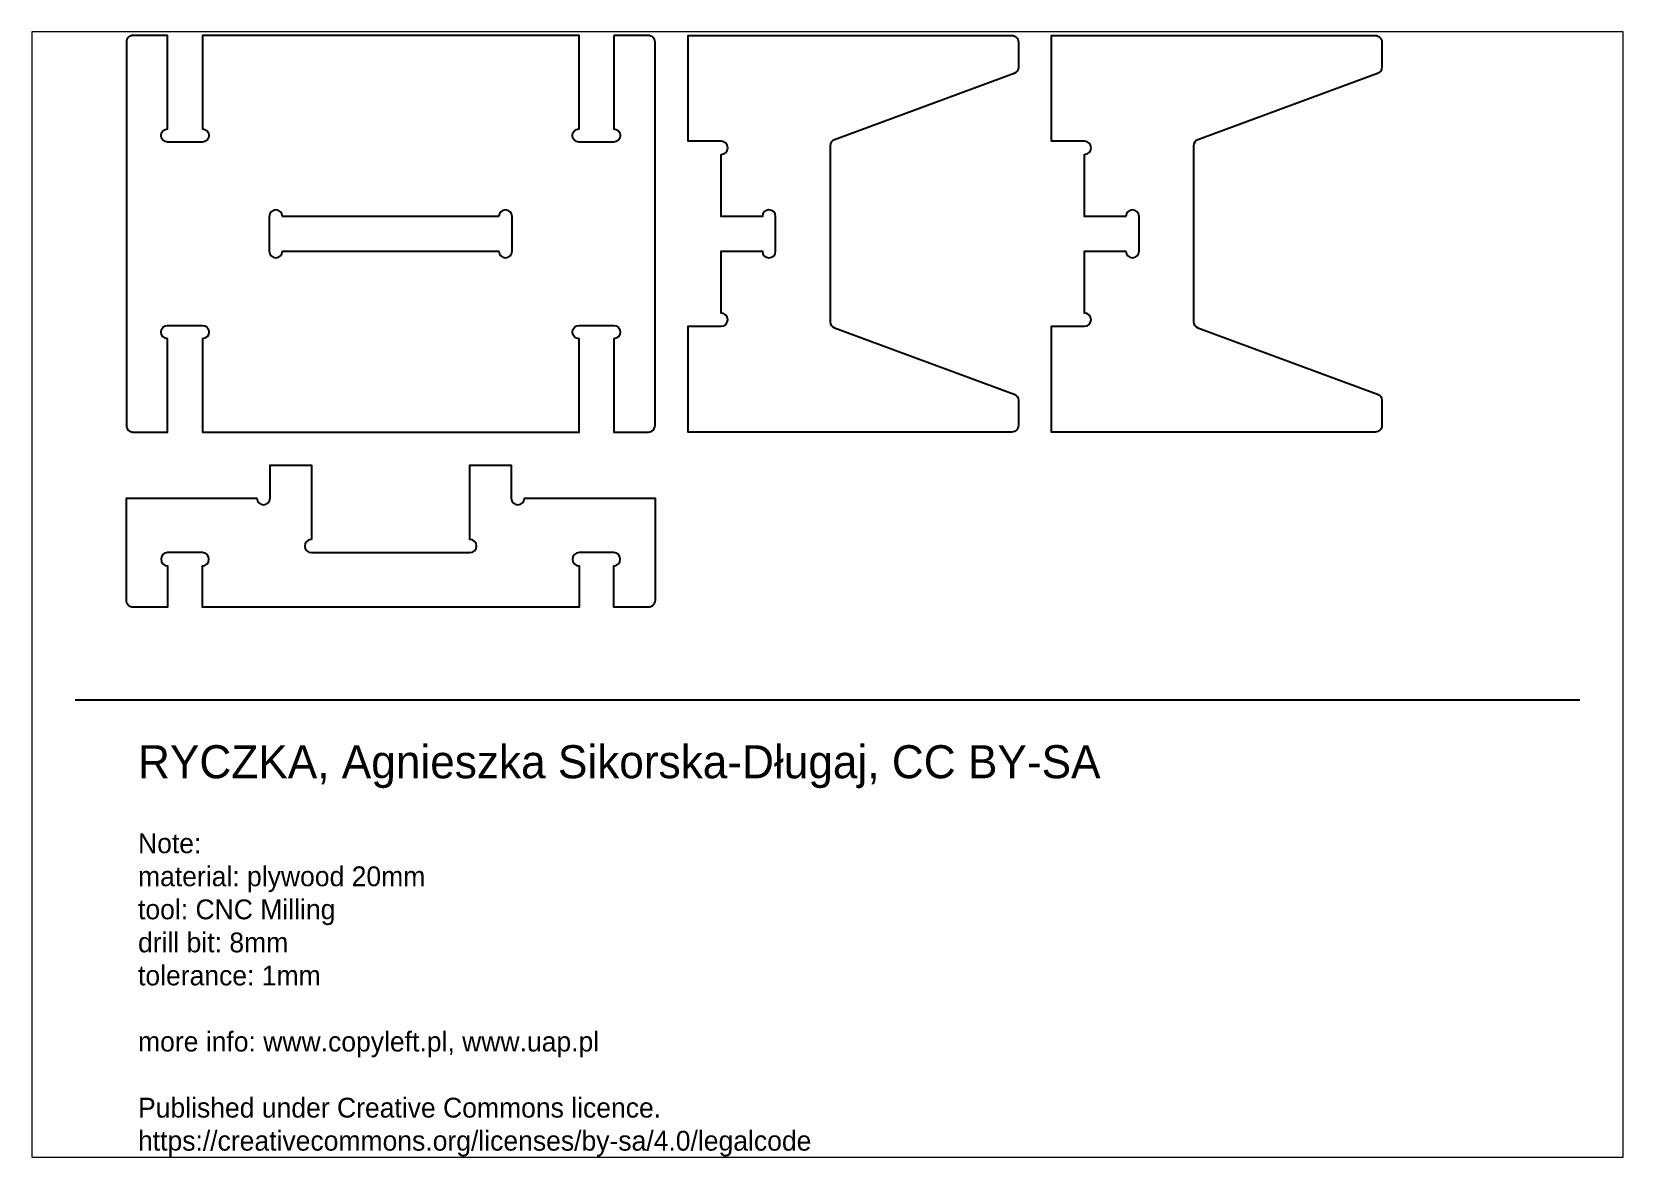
# Paper-space layout 'Layout1' of a CAD drawing. Header units: millimetres. Extents: x 30 to 267, y 21 to 189.
# The model-space entities are those that its viewports show. They can reach past a viewport. Long polylines and large blocks are cut down to what shows.
import ezdxf

# ---------------------------------------------------------------- set-up
doc = ezdxf.new("R2010")
doc.units = ezdxf.units.MM
doc.layers.add('CUT', color=6, linetype='Continuous')
doc.layers.add('INFO', color=7, linetype='Continuous')
doc.styles.get("Standard").update_dxf_attribs({"font": 'arial.ttf'})

# ---------------------------------------------------------------- blocks, each defined once
blk = doc.blocks.new('INFO')
at = {"layer": 'INFO'}
blk.add_line((0, 0), (910.64, 0), dxfattribs=at)
at = {"layer": 'INFO', "insert": (37.95, -27.4), "char_height": 15, "attachment_point": 1}
blk.add_mtext_dynamic_manual_height_columns('{\\fUbuntu Light|b0|i0|c238|p34;\\H1.33333x;RYCZKA, Agnieszka Sikorska-Długaj, CC BY-SA\\P\\H0.6x;\\PNote:\\Pmaterial: plywood 20mm\\Ptool: CNC Milling\\Pdrill bit: 8mm\\Ptolerance: 1mm\\P\\Pmore info: www.copyleft.pl, www.uap.pl\\P\\PPublished under Creative Commons licence. https://creativecommons.org/licenses/by-sa/4.0/legalcode}', width=644.0273, gutter_width=12.5, heights=[0], dxfattribs=at)

msp = doc.modelspace()

# ---------------------------------------------------------------- linework, layer by layer
at = {"layer": 'CUT'}
for points in [[(481.13, 831.55), (481.13, 775.05, -1), (481.13, 767.05), (460.13, 767.05, -1), (460.13, 775.05), (460.13, 831.55), (232.13, 831.55), (232.13, 775.05, -1), (232.13, 767.05), (211.13, 767.05, -1), (211.13, 775.05), (211.13, 831.55), (190.13, 831.55, 0.414214), (186.13, 827.55), (186.13, 595.55, 0.414214), (190.13, 591.55), (211.13, 591.55), (211.13, 648.05, -1), (211.13, 656.05), (232.13, 656.05, -1), (232.13, 648.05), (232.13, 591.55), (460.13, 591.55), (460.13, 648.05, -1), (460.13, 656.05), (481.13, 656.05, -1), (481.13, 648.05), (481.13, 591.55), (502.13, 591.55, 0.414214), (506.13, 595.55), (506.13, 827.55, 0.414214), (502.13, 831.55)], [(614.75, 654.58), (723.52, 614.51, -0.31422), (726.13, 610.76), (726.13, 595.55, -0.414214), (722.13, 591.55), (526.13, 591.55), (526.13, 655.55), (546.13, 655.55, 1), (546.13, 663.55), (546.13, 701.05), (571.13, 701.05, 1), (579.13, 701.05), (579.13, 722.05, 1), (571.13, 722.05), (546.13, 722.05), (546.13, 759.55, 1), (546.13, 767.55), (526.13, 767.55), (526.13, 831.55), (722.13, 831.55, -0.414214), (726.13, 827.55), (726.13, 812.34, -0.31422), (723.52, 808.58), (614.75, 768.51, 0.31422), (612.13, 764.76), (612.13, 658.34, 0.31422)], [(834.75, 654.58), (943.52, 614.51, -0.31422), (946.13, 610.76), (946.13, 595.55, -0.414214), (942.13, 591.55), (746.13, 591.55), (746.13, 655.55), (766.13, 655.55, 1), (766.13, 663.55), (766.13, 701.05), (791.13, 701.05, 1), (799.13, 701.05), (799.13, 722.05, 1), (791.13, 722.05), (766.13, 722.05), (766.13, 759.55, 1), (766.13, 767.55), (746.13, 767.55), (746.13, 831.55), (942.13, 831.55, -0.414214), (946.13, 827.55), (946.13, 812.34, -0.31422), (943.52, 808.58), (834.75, 768.51, 0.31422), (832.13, 764.76), (832.13, 658.34, 0.31422)], [(298.13, 526.55, 1), (298.13, 518.55), (394.13, 518.55, 1), (394.13, 526.55), (394.13, 571.55), (419.13, 571.55), (419.13, 551.55, 1), (427.13, 551.55), (506.13, 551.55), (506.13, 489.55, -0.414214), (502.13, 485.55), (481.13, 485.55), (481.13, 510.55, 1), (481.13, 518.55), (460.13, 518.55, 1), (460.13, 510.55), (460.13, 485.55), (232.13, 485.55), (232.13, 510.55, 1), (232.13, 518.55), (211.13, 518.55, 1), (211.13, 510.55), (211.13, 485.55), (190.13, 485.55, -0.414214), (186.13, 489.55), (186.13, 551.55), (265.13, 551.55, 1), (273.13, 551.55), (273.13, 571.55), (298.13, 571.55)]]:
    msp.add_lwpolyline(points, format="xyb", close=True, dxfattribs=at)
msp.add_lwpolyline([(411.63, 722), (280.63, 722.05, 1), (272.63, 722.05), (272.63, 701.05, 1), (280.63, 701.05), (411.63, 701, 1), (419.63, 701), (419.63, 722, 1), (411.63, 722)], format="xyb", dxfattribs=at)

# ---------------------------------------------------------------- block references
msp.add_blockref('INFO', (155.24, 429.4))

psp = doc.layouts.get("Layout1")

# ---------------------------------------------------------------- viewports
at = {"layer": '0', "view_target_point": (610.56, 493.23)}
psp.add_viewport(center=(148.51, 105.01), size=(237.61, 168.0125), view_center_point=(0, 0), view_height=681.1197, dxfattribs=at)

doc.saveas('drawing.dxf')
